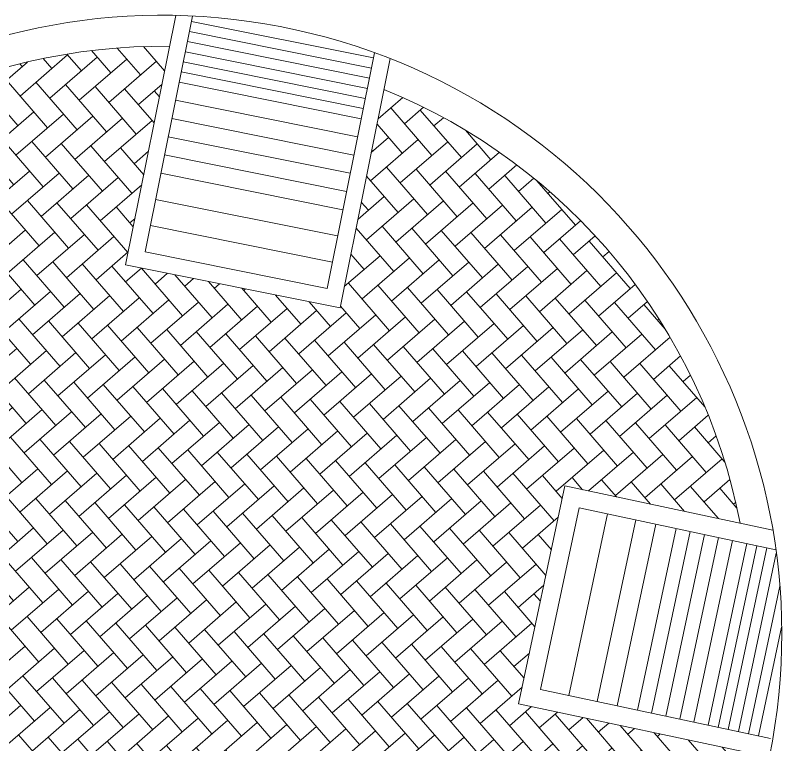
# Model space of a CAD drawing. Header units: metres. Extents: x 12093 to 20303, y 514 to 1412.
# Drawn here: x 19837.219 to 19840.934, y 736.274 to 739.809 of the extents above; entities that cross this region are included whole.
import ezdxf

# ---------------------------------------------------------------- set-up
doc = ezdxf.new("R2010")
doc.units = ezdxf.units.M
doc.linetypes.add('ACAD_ISO04W100', pattern=[30, 24, -3, 0, -3])
for name, color, linetype, lineweight in [('corte vias', 21, 'ACAD_ISO04W100', 50), ('MANZANAS-ORIGINALES', 147, 'Continuous', 9), ('text.-piso', 35, 'Continuous', 5)]:
    doc.layers.add(name, color=color, linetype=linetype, lineweight=lineweight)

msp = doc.modelspace()

# ---------------------------------------------------------------- hatches: boundary and pattern name
at = {"layer": 'text.-piso', "ltscale": 5}
h = msp.add_hatch(dxfattribs=at)
h.set_pattern_fill('AR-HBONE', color=256, scale=0.001, angle=85.8762252, style=0)
h.paths.add_polyline_path([(19839.8838, 737.5282), (19840.733, 737.3475, 0.253932), (19839.0064, 739.4498), (19838.7934, 738.3908), (19837.7542, 738.5998), (19837.9673, 739.6592, 0.244302), (19835.6201, 738.4748), (19836.5168, 738.2765), (19836.2835, 737.222), (19835.161, 737.4703), (19834.9934, 736.637), (19837.0447, 736.1857), (19836.9956, 735.9412), (19838.4724, 735.6769), (19838.5099, 735.8633), (19840.5612, 735.412), (19840.7286, 736.2443), (19839.659, 736.4719)])

# ---------------------------------------------------------------- linework, layer by layer
at = {"layer": 'corte vias', "lineweight": 20}
for p, q in [((19837.9973, 739.8084), (19837.7542, 738.5998)), ((19838.7934, 738.3908), (19839.0365, 739.5994)), ((19837.7542, 738.5998), (19838.7934, 738.3908)), ((19839.659, 736.4719), (19839.8838, 737.5282)), ((19839.8838, 737.5282), (19840.8915, 737.3138)), ((19840.8748, 736.2132), (19839.659, 736.4719))]:
    msp.add_line(p, q, dxfattribs=at)
at = {"layer": 'MANZANAS-ORIGINALES'}
for p, q in [((19838.0783, 739.8056), (19837.8484, 738.6624)), ((19838.0732, 739.78), (19838.9555, 739.6026)), ((19838.0633, 739.731), (19838.9457, 739.5536)), ((19838.0535, 739.682), (19838.9358, 739.5045)), ((19838.0436, 739.633), (19838.926, 739.4555)), ((19838.9607, 739.6281), (19838.7308, 738.485)), ((19838.0338, 739.584), (19838.9161, 739.4065)), ((19838.0239, 739.5349), (19838.9062, 739.3575)), ((19838.0141, 739.4859), (19838.8964, 739.3085)), ((19837.9963, 739.3977), (19838.8786, 739.2202)), ((19837.9786, 739.3095), (19838.8609, 739.132)), ((19837.9608, 739.2212), (19838.8431, 739.0438)), ((19837.9431, 739.133), (19838.8254, 738.9555)), ((19837.9253, 739.0448), (19838.8077, 738.8673)), ((19837.8997, 738.9173), (19838.782, 738.7399)), ((19837.8741, 738.7899), (19838.7564, 738.6124)), ((19837.8484, 738.6624), (19838.7308, 738.485)), ((19839.7658, 736.5412), (19839.9531, 737.4215)), ((19839.7658, 736.5412), (19839.9531, 737.4215)), ((19839.9027, 736.512), (19840.09, 737.3923)), ((19839.9531, 737.4215), (19840.9062, 737.2187)), ((19840.0396, 736.4829), (19840.2269, 737.3632)), ((19840.1375, 736.4621), (19840.3248, 737.3424)), ((19840.2353, 736.4413), (19840.4226, 737.3216)), ((19840.3037, 736.4267), (19840.491, 737.307)), ((19840.3722, 736.4121), (19840.5595, 737.2924)), ((19840.4407, 736.3976), (19840.628, 737.2779)), ((19840.5091, 736.383), (19840.6964, 737.2633)), ((19840.5776, 736.3684), (19840.7649, 737.2487)), ((19840.6265, 736.358), (19840.8138, 737.2383)), ((19840.6754, 736.3476), (19840.8627, 737.2279)), ((19840.7243, 736.3372), (19840.9084, 737.2025)), ((19840.7732, 736.3268), (19840.9253, 737.0417)), ((19840.8221, 736.3164), (19840.9342, 736.8431)), ((19839.7658, 736.5412), (19840.8801, 736.3041))]:
    msp.add_line(p, q, dxfattribs=at)
for radius, start, end in [(3.001, 348.6117, 166.5715), (2.851, 89.319, 144.2332), (2.851, 10.8993, 67.8916)]:
    msp.add_arc((19837.9334, 736.8085), radius, start, end, dxfattribs=at)

doc.saveas('drawing.dxf')
